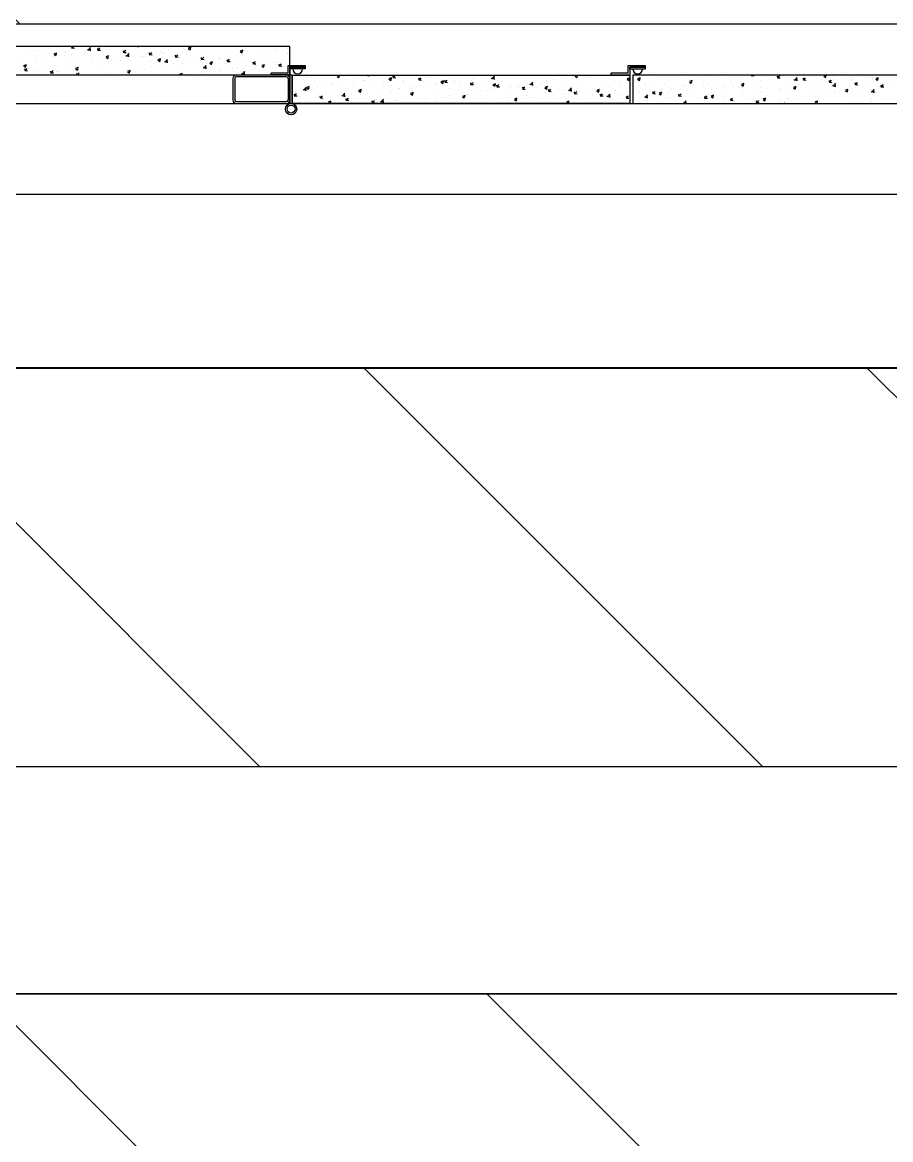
# Model space of a CAD drawing. Extents: x 758840 to 1108724, y -102573 to 143521.
# Drawn here: x 860808 to 862334, y 68672 to 70635 of the extents above; entities that cross this region are included whole.
import ezdxf
from ezdxf.xclip import XClip

# ---------------------------------------------------------------- set-up
doc = ezdxf.new("R2010")
doc.units = 0
doc.header["$LTSCALE"] = 1000
doc.header["$MEASUREMENT"] = 0
for name, color, linetype in [('02电气-设备', 255, 'Continuous'), ('02电气-设备基础', 252, 'Continuous'), ('电缆沟', 2, 'Continuous'), ('钢盖板', 6, 'Continuous')]:
    doc.layers.add(name, color=color, linetype=linetype)

# ---------------------------------------------------------------- blocks, each defined once
blk = doc.blocks.new('BD4-PAL0101-HVPM01')
at = {"layer": '02电气-设备'}
for p, q in [((8392569.9, -4143694.3), (8391767.9, -4143694.3)), ((8392107, -4143702.9), (8392107, -4143702.9)), ((8392119.1, -4143710.2), (8392119.1, -4143710.2)), ((8392122.3, -4143701.7), (8392122.3, -4143701.7)), ((8392123, -4143695.5), (8392123, -4143695.5)), ((8392140.9, -4143704.3), (8392140.9, -4143704.3)), ((8392155.4, -4143708.3), (8392158.6, -4143710.4)), ((8392156, -4143707), (8392160.4, -4143705.3)), ((8392158.6, -4143710.4), (8392159.9, -4143706.6)), ((8392159.2, -4143704.9), (8392159.2, -4143704.9)), ((8392159.3, -4143695.4), (8392159.3, -4143695.4)), ((8392174.5, -4143709.3), (8392174.5, -4143709.3)), ((8392174.8, -4143705.7), (8392174.8, -4143705.7)), ((8392175.1, -4143702.8), (8392175.1, -4143702.8)), ((8392187.4, -4143697.7), (8392186.7, -4143694.3)), ((8392186.9, -4143708.1), (8392186.9, -4143708.1)), ((8392187.6, -4143696.6), (8392189.4, -4143694.3)), ((8392187.6, -4143696.6), (8392191.4, -4143697)), ((8392199.2, -4143699.6), (8392199.2, -4143699.6)), ((8392208.7, -4143707.2), (8392208.7, -4143707.2)), ((8392211.6, -4143703), (8392211.6, -4143703)), ((8392214, -4143699.7), (8392219.6, -4143700.6)), ((8392214.6, -4143701.1), (8392219.5, -4143695.9)), ((8392219.4, -4143702.1), (8392218.7, -4143696)), ((8392219.8, -4143703.4), (8392219.8, -4143703.4)), ((8392232.9, -4143701.7), (8392232.2, -4143697.7)), ((8392233.1, -4143700.5), (8392236.2, -4143696.9)), ((8392233.1, -4143700.6), (8392236.9, -4143701)), ((8392239.3, -4143694.4), (8392239.3, -4143694.4)), ((8392242.6, -4143708.6), (8392242.6, -4143708.6)), ((8392248.6, -4143696.6), (8392248.6, -4143696.6)), ((8392252.4, -4143698.9), (8392252.4, -4143698.9)), ((8392276.5, -4143710), (8392276.5, -4143710)), ((8392278.4, -4143705.7), (8392277.7, -4143701.7)), ((8392278.7, -4143704.5), (8392281.7, -4143700.9)), ((8392278.7, -4143704.6), (8392282.5, -4143704.9)), ((8392281.7, -4143710.3), (8392287.4, -4143711.1)), ((8392282.4, -4143711.6), (8392287.3, -4143706.5)), ((8392284.5, -4143694.8), (8392284.5, -4143694.8)), ((8392287.1, -4143712.6), (8392286.4, -4143706.6)), ((8392302.2, -4143694.3), (8392303.2, -4143695)), ((8392302.6, -4143708.9), (8392302.6, -4143708.9)), ((8392303.2, -4143695), (8392303.4, -4143694.3)), ((8392318.5, -4143706.8), (8392318.5, -4143706.8)), ((8392324, -4143709.7), (8392323.3, -4143705.7)), ((8392324.2, -4143708.5), (8392327.3, -4143704.9)), ((8392324.2, -4143708.6), (8392328, -4143708.9)), ((8392342.6, -4143703.6), (8392342.6, -4143703.6)), ((8392346.9, -4143706.1), (8392346.9, -4143706.1)), ((8392349.3, -4143706.7), (8392349.3, -4143706.7)), ((8392369.5, -4143713.7), (8392368.8, -4143709.7)), ((8392369.8, -4143712.5), (8392372.8, -4143708.8)), ((8392381.4, -4143702.7), (8392381.4, -4143702.7)), ((8392382.7, -4143698.3), (8392382.7, -4143698.3)), ((8392383.9, -4143699.8), (8392383.9, -4143699.8)), ((8392391.3, -4143698), (8392394.5, -4143700.1)), ((8392391.9, -4143696.7), (8392396.3, -4143695)), ((8392394.5, -4143700.1), (8392395.7, -4143696.2)), ((8392398.6, -4143696.2), (8392398.6, -4143696.2)), ((8392414.4, -4143697.9), (8392414.4, -4143697.9)), ((8392482.6, -4143703), (8392485.7, -4143705.2)), ((8392483.1, -4143701.8), (8392487.6, -4143700.1)), ((8392485.7, -4143705.2), (8392487, -4143701.3)), ((8392486, -4143707.6), (8392486, -4143707.6)), ((8392511.3, -4143705.8), (8392511.3, -4143705.8)), ((8392526.1, -4143702.3), (8392526.1, -4143702.3)), ((8392542, -4143700.2), (8392542, -4143700.2)), ((8392543.9, -4143701.3), (8392543.9, -4143701.3)), ((8392566, -4143697), (8392566, -4143697)), ((8392566.5, -4143705.9), (8392566.5, -4143705.9)), ((8392569.9, -4143744.3), (8392569.9, -4143694.3)), ((8392100.5, -4143722), (8392100.5, -4143722)), ((8392102.1, -4143728.8), (8392105.2, -4143730.9)), ((8392102.6, -4143727.5), (8392107.1, -4143725.8)), ((8392105.2, -4143730.9), (8392106.5, -4143727)), ((8392120.4, -4143711.4), (8392120.4, -4143711.4)), ((8392122.2, -4143716.7), (8392122.2, -4143716.7)), ((8392137.5, -4143715.7), (8392137.5, -4143715.7)), ((8392154.3, -4143712.8), (8392154.3, -4143712.8)), ((8392154.8, -4143712.2), (8392154.8, -4143712.2)), ((8392158.4, -4143727.9), (8392158.4, -4143727.9)), ((8392182.5, -4143724.7), (8392182.5, -4143724.7)), ((8392186.1, -4143729.3), (8392186.1, -4143729.3)), ((8392188.2, -4143714.3), (8392188.2, -4143714.3)), ((8392219.1, -4143724.5), (8392219.1, -4143724.5)), ((8392222.1, -4143715.7), (8392222.1, -4143715.7)), ((8392222.6, -4143719.4), (8392222.6, -4143719.4)), ((8392235.8, -4143725.2), (8392235.8, -4143725.2)), ((8392238.5, -4143717.3), (8392238.5, -4143717.3)), ((8392246.7, -4143713.4), (8392249.9, -4143715.5)), ((8392247.3, -4143712.1), (8392251.7, -4143710.4)), ((8392249.8, -4143715.5), (8392251.1, -4143711.6)), ((8392251.7, -4143720), (8392251.7, -4143720)), ((8392256, -4143717.1), (8392256, -4143717.1)), ((8392262.5, -4143714.1), (8392262.5, -4143714.1)), ((8392272.8, -4143718.8), (8392272.8, -4143718.8)), ((8392283.7, -4143716), (8392283.7, -4143716)), ((8392289.9, -4143718.6), (8392289.9, -4143718.6)), ((8392309.9, -4143712.5), (8392309.9, -4143712.5)), ((8392310.4, -4143711.5), (8392310.4, -4143711.5)), ((8392316.7, -4143711.2), (8392316.7, -4143711.2)), ((8392323.8, -4143720), (8392323.8, -4143720)), ((8392325.9, -4143728.7), (8392325.9, -4143728.7)), ((8392338, -4143718.4), (8392341.1, -4143720.6)), ((8392338.5, -4143717.2), (8392343, -4143715.5)), ((8392341.1, -4143720.6), (8392342.4, -4143716.7)), ((8392344.3, -4143712.9), (8392344.3, -4143712.9)), ((8392348.6, -4143727.9), (8392348.6, -4143727.9)), ((8392349.5, -4143720.8), (8392355.1, -4143721.6)), ((8392350.1, -4143722.1), (8392355.1, -4143717)), ((8392354.9, -4143723.1), (8392354.2, -4143717.1)), ((8392357.7, -4143721.4), (8392357.7, -4143721.4)), ((8392366, -4143723.4), (8392366, -4143723.4)), ((8392369.8, -4143712.6), (8392373.6, -4143712.9)), ((8392378.2, -4143714.3), (8392378.2, -4143714.3)), ((8392380.6, -4143723.8), (8392380.6, -4143723.8)), ((8392381.9, -4143721.3), (8392381.9, -4143721.3)), ((8392391.6, -4143722.9), (8392391.6, -4143722.9)), ((8392405.9, -4143718.1), (8392405.9, -4143718.1)), ((8392412.1, -4143715.8), (8392412.1, -4143715.8)), ((8392413.6, -4143719.1), (8392413.6, -4143719.1)), ((8392415.1, -4143717.6), (8392414.3, -4143713.7)), ((8392415.3, -4143716.5), (8392418.4, -4143712.8)), ((8392415.3, -4143716.6), (8392419.1, -4143716.9)), ((8392417.9, -4143732.6), (8392422.8, -4143727.5)), ((8392422.7, -4143733.6), (8392422, -4143727.6)), ((8392425.5, -4143724.3), (8392425.5, -4143724.3)), ((8392429.2, -4143723.5), (8392432.4, -4143725.7)), ((8392429.8, -4143722.3), (8392434.2, -4143720.6)), ((8392432.4, -4143725.6), (8392433.6, -4143721.8)), ((8392446, -4143712.8), (8392446, -4143712.8)), ((8392446, -4143717.2), (8392446, -4143717.2)), ((8392446.2, -4143714.6), (8392446.2, -4143714.6)), ((8392455.4, -4143724.9), (8392455.4, -4143724.9)), ((8392459.4, -4143725.7), (8392459.4, -4143725.7)), ((8392460.6, -4143721.6), (8392459.9, -4143717.6)), ((8392460.9, -4143720.5), (8392463.9, -4143716.8)), ((8392460.9, -4143720.5), (8392464.7, -4143720.9)), ((8392461.9, -4143710.7), (8392461.9, -4143710.7)), ((8392478.3, -4143710.5), (8392478.3, -4143710.5)), ((8392479.9, -4143718.6), (8392479.9, -4143718.6)), ((8392492.4, -4143718.6), (8392492.4, -4143718.6)), ((8392493.3, -4143727.2), (8392493.3, -4143727.2)), ((8392506.2, -4143725.6), (8392505.4, -4143721.6)), ((8392506.4, -4143724.4), (8392509.5, -4143720.8)), ((8392506.4, -4143724.5), (8392510.2, -4143724.9)), ((8392509.4, -4143727.3), (8392509.4, -4143727.3)), ((8392510.5, -4143726.9), (8392510.5, -4143726.9)), ((8392513.8, -4143720.1), (8392513.8, -4143720.1)), ((8392520.5, -4143728.6), (8392523.6, -4143730.7)), ((8392521, -4143727.4), (8392525.5, -4143725.7)), ((8392523.6, -4143730.7), (8392524.9, -4143726.9)), ((8392525.3, -4143725.2), (8392525.3, -4143725.2)), ((8392527.2, -4143728.6), (8392527.2, -4143728.6)), ((8392529.4, -4143712.2), (8392529.4, -4143712.2)), ((8392543.1, -4143722.4), (8392543.1, -4143722.4)), ((8392544.7, -4143726.2), (8392544.7, -4143726.2)), ((8392547.7, -4143721.5), (8392547.7, -4143721.5)), ((8392549.3, -4143722.1), (8392549.3, -4143722.1)), ((8392551.7, -4143729.6), (8392551, -4143725.6)), ((8392552, -4143728.4), (8392555, -4143724.8)), ((8392552, -4143728.5), (8392555.7, -4143728.8)), ((8392566.9, -4143730.8), (8392566.9, -4143727.8)), ((8392566.9, -4143727.8), (8392596.9, -4143727.8)), ((8392566.9, -4143741.2), (8392566.9, -4143727.8)), ((8392566.9, -4143727.8), (8392569.9, -4143727.8)), ((8392596.9, -4143727.8), (8392596.9, -4143730.8)), ((8393164.4, -4143730.9), (8393164.4, -4143727.9)), ((8393164.4, -4143727.9), (8393194.4, -4143727.9)), ((8393164.4, -4143741.4), (8393164.4, -4143727.9)), ((8393164.4, -4143727.9), (8393167.4, -4143727.9)), ((8393194.4, -4143727.9), (8393194.4, -4143730.9)), ((8391767.9, -4143744.3), (8392569.9, -4143744.3)), ((8392026.4, -4143744.3), (8392475.9, -4143744.4)), ((8392102.4, -4143735.2), (8392102.4, -4143735.2)), ((8392105.1, -4143737.5), (8392104.3, -4143733.5)), ((8392105.3, -4143736.3), (8392108.4, -4143732.7)), ((8392105.3, -4143736.4), (8392109.1, -4143736.8)), ((8392121.4, -4143737.8), (8392121.4, -4143737.8)), ((8392124.7, -4143744.3), (8392124.7, -4143744.3)), ((8392128.3, -4143736.6), (8392128.3, -4143736.6)), ((8392142.5, -4143729.9), (8392142.5, -4143729.9)), ((8392150.6, -4143741.5), (8392149.9, -4143737.5)), ((8392150.8, -4143740.4), (8392154.6, -4143740.7)), ((8392150.9, -4143740.3), (8392153.9, -4143736.7)), ((8392154, -4143733.3), (8392154, -4143733.3)), ((8392161.7, -4143737.9), (8392161.7, -4143737.9)), ((8392162.2, -4143738), (8392162.2, -4143738)), ((8392193.3, -4143733.8), (8392196.5, -4143736)), ((8392193.9, -4143732.6), (8392198.4, -4143730.9)), ((8392196, -4143744.3), (8392195.4, -4143741.5)), ((8392196.1, -4143739.4), (8392196.1, -4143739.4)), ((8392196.4, -4143744.3), (8392199.5, -4143740.7)), ((8392196.5, -4143736), (8392197.8, -4143732.1)), ((8392198.8, -4143731.6), (8392198.8, -4143731.6)), ((8392221.8, -4143742.4), (8392221.8, -4143742.4)), ((8392230, -4143740.9), (8392230, -4143740.9)), ((8392245.8, -4143739.2), (8392245.8, -4143739.2)), ((8392250.9, -4143741.2), (8392250.9, -4143741.2)), ((8392263.9, -4143742.3), (8392263.9, -4143742.3)), ((8392283, -4143737.1), (8392283, -4143737.1)), ((8392284.6, -4143738.9), (8392287.8, -4143741.1)), ((8392285.2, -4143737.7), (8392289.6, -4143736)), ((8392285.9, -4143733.9), (8392285.9, -4143733.9)), ((8392287.7, -4143741), (8392289, -4143737.2)), ((8392297.8, -4143743.7), (8392297.8, -4143743.7)), ((8392301.8, -4143731.8), (8392301.8, -4143731.8)), ((8392316, -4143732.3), (8392316, -4143732.3)), ((8392344.3, -4143744), (8392344.3, -4143744)), ((8392375.9, -4143744), (8392376.4, -4143744.3)), ((8392376.4, -4143742.8), (8392380.9, -4143741.1)), ((8392379.6, -4143744.3), (8392380.3, -4143742.3)), ((8392381.3, -4143737.7), (8392381.3, -4143737.7)), ((8392389.2, -4143743.2), (8392389.2, -4143743.2)), ((8392412.8, -4143740.2), (8392412.8, -4143740.2)), ((8392417.3, -4143731.3), (8392422.9, -4143732.2)), ((8392418.3, -4143731.3), (8392418.3, -4143731.3)), ((8392429.3, -4143737.9), (8392429.3, -4143737.9)), ((8392445.2, -4143735.8), (8392445.2, -4143735.8)), ((8392445.4, -4143735.7), (8392445.4, -4143735.7)), ((8392469.3, -4143732.6), (8392469.3, -4143732.6)), ((8392470.6, -4143738.9), (8392470.6, -4143738.9)), ((8392563.9, -4143744.4), (8392475.9, -4143744.4)), ((8392563.9, -4143747.6), (8392475.9, -4143747.6)), ((8392477.5, -4143731.7), (8392477.5, -4143731.7)), ((8392485, -4143741.8), (8392490.7, -4143742.7)), ((8392485.7, -4143743.1), (8392490.6, -4143738)), ((8392490.5, -4143744.1), (8392489.8, -4143738.1)), ((8392507.6, -4143732.5), (8392507.6, -4143732.5)), ((8392566.9, -4143741.2), (8392536.9, -4143741.2)), ((8392536.9, -4143744.2), (8392536.9, -4143741.2)), ((8392569.9, -4143744.2), (8392536.9, -4143744.2)), ((8392542.3, -4143743.6), (8392542.3, -4143743.6)), ((8392561.1, -4143730), (8392561.1, -4143730)), ((8392596.9, -4143730.8), (8392569.9, -4143730.8)), ((8392569.9, -4143730.8), (8392569.9, -4143744.2)), ((8392569.9, -4143734.6), (8392569.9, -4143730.8)), ((8392569.9, -4143730.8), (8392596.9, -4143730.8)), ((8392596.9, -4143733.8), (8392569.9, -4143733.8)), ((8392569.9, -4143744.3), (8392569.9, -4143794.5)), ((8392569.9, -4143744.3), (8392573.9, -4143744.3)), ((8392573.9, -4143744.3), (8392573.9, -4143794.5)), ((8392573.9, -4143744.4), (8393167.4, -4143744.4)), ((8392573.9, -4143794.4), (8392573.9, -4143744.4)), ((8392579.8, -4143747.3), (8392579.8, -4143747.3)), ((8392586.7, -4143748.7), (8392586.7, -4143748.7)), ((8392596.9, -4143730.8), (8392596.9, -4143733.8)), ((8392598.7, -4143748.8), (8392598.7, -4143748.8)), ((8392598.9, -4143749.5), (8392598.9, -4143749.5)), ((8392652.8, -4143746.8), (8392655.9, -4143749)), ((8392653.3, -4143745.5), (8392656.4, -4143744.4)), ((8392655.9, -4143748.9), (8392657.2, -4143745.1)), ((8392706.3, -4143746.1), (8392706, -4143744.4)), ((8392706.4, -4143745), (8392706.9, -4143744.4)), ((8392706.4, -4143745), (8392710.2, -4143745.4)), ((8392744.6, -4143750.6), (8392749, -4143748.9)), ((8392751.9, -4143750.1), (8392751.2, -4143746.1)), ((8392752, -4143748.9), (8392755, -4143745.3)), ((8392752, -4143749), (8392755.8, -4143749.4)), ((8392761.2, -4143747.4), (8392761.2, -4143747.4)), ((8392763.3, -4143746), (8392763.3, -4143746)), ((8392797.5, -4143752.9), (8392800.6, -4143749.3)), ((8392806.3, -4143748.4), (8392806.3, -4143748.4)), ((8392922.6, -4143747.8), (8392922.6, -4143747.8)), ((8392923.1, -4143746.4), (8392923.1, -4143746.4)), ((8392924.3, -4143751.4), (8392929.2, -4143746.2)), ((8392929.1, -4143752.3), (8392928.4, -4143746.3)), ((8392946.6, -4143744.7), (8392946.6, -4143744.7)), ((8393068, -4143746.5), (8393068, -4143746.5)), ((8393071.1, -4143746.7), (8393074.3, -4143748.8)), ((8393071.7, -4143745.4), (8393074.4, -4143744.4)), ((8393074.3, -4143748.8), (8393075.6, -4143745)), ((8393084.7, -4143745.7), (8393084.7, -4143745.7)), ((8393090, -4143748.7), (8393090, -4143748.7)), ((8393164.4, -4143741.4), (8393134.4, -4143741.4)), ((8393134.4, -4143744.4), (8393134.4, -4143741.4)), ((8393167.4, -4143744.4), (8393134.4, -4143744.4)), ((8393163, -4143750.5), (8393167.4, -4143748.8)), ((8393194.4, -4143730.9), (8393167.4, -4143730.9)), ((8393167.4, -4143730.9), (8393167.4, -4143744.4)), ((8393167.4, -4143734.7), (8393167.4, -4143730.9)), ((8393167.4, -4143730.9), (8393194.4, -4143730.9)), ((8393194.4, -4143733.9), (8393167.4, -4143733.9)), ((8393167.4, -4143744.4), (8393167.4, -4143794.4)), ((8393765.4, -4143744.4), (8393172.4, -4143744.4)), ((8393172.4, -4143744.4), (8393172.4, -4143794.4)), ((8393181.4, -4143750.4), (8393185.8, -4143748.7)), ((8393194.4, -4143730.9), (8393194.4, -4143733.9)), ((8393240.4, -4143744.7), (8393240.4, -4143744.7)), ((8393300.5, -4143745.7), (8393300.5, -4143745.7)), ((8393381.8, -4143746.2), (8393381.5, -4143744.4)), ((8393381.9, -4143745.1), (8393382.5, -4143744.4)), ((8393381.9, -4143745.2), (8393385.7, -4143745.5)), ((8393383.8, -4143748.7), (8393383.8, -4143748.7)), ((8393399.7, -4143746.6), (8393399.7, -4143746.6)), ((8393427.4, -4143750.2), (8393426.6, -4143746.2)), ((8393427.5, -4143749.1), (8393430.5, -4143745.4)), ((8393427.5, -4143749.1), (8393431.3, -4143749.5)), ((8393430, -4143749.1), (8393430, -4143749.1)), ((8393456.2, -4143753.8), (8393461.2, -4143748.6)), ((8393457.6, -4143744.8), (8393457.6, -4143744.8)), ((8393458.1, -4143745.2), (8393458.1, -4143745.2)), ((8393461, -4143754.8), (8393460.3, -4143748.7)), ((8393462.1, -4143745), (8393462.1, -4143745)), ((8393473, -4143753), (8393476.1, -4143749.4)), ((8393491.5, -4143746.3), (8393491.5, -4143746.3)), ((8393507.9, -4143746.4), (8393511.1, -4143748.5)), ((8393508.5, -4143745.1), (8393510.4, -4143744.4)), ((8393511.1, -4143748.5), (8393512.4, -4143744.7)), ((8393525.4, -4143747.7), (8393525.4, -4143747.7)), ((8393559.3, -4143749.1), (8393559.3, -4143749.1)), ((8393567.1, -4143747.4), (8393567.1, -4143747.4)), ((8393592, -4143748.1), (8393592, -4143748.1)), ((8393593.4, -4143748.4), (8393593.4, -4143748.4)), ((8393599.7, -4143750.2), (8393604.2, -4143748.5)), ((8392469.9, -4143750.4), (8392469.9, -4143788.4)), ((8392473.1, -4143750.4), (8392473.1, -4143788.4)), ((8392566.7, -4143750.4), (8392566.7, -4143788.4)), ((8392569.9, -4143788.4), (8392569.9, -4143750.4)), ((8392578.4, -4143756.6), (8392578.4, -4143756.6)), ((8392593.9, -4143771.2), (8392598.8, -4143766)), ((8392598.7, -4143772.2), (8392598, -4143766.1)), ((8392599.4, -4143767.3), (8392602.6, -4143769.4)), ((8392600, -4143766), (8392604.4, -4143764.3)), ((8392602.6, -4143769.4), (8392603.8, -4143765.6)), ((8392603.2, -4143767.1), (8392603.2, -4143767.1)), ((8392612.3, -4143758), (8392612.3, -4143758)), ((8392619.1, -4143765), (8392619.1, -4143765)), ((8392630.9, -4143765.2), (8392630.9, -4143765.2)), ((8392632.8, -4143750.9), (8392632.8, -4143750.9)), ((8392643.1, -4143761.8), (8392643.1, -4143761.8)), ((8392646.2, -4143759.4), (8392646.2, -4143759.4)), ((8392663.5, -4143760.7), (8392663.5, -4143760.7)), ((8392666.7, -4143752.3), (8392666.7, -4143752.3)), ((8392680.1, -4143760.9), (8392680.1, -4143760.9)), ((8392683.2, -4143756.5), (8392683.2, -4143756.5)), ((8392695.2, -4143767.5), (8392695.2, -4143767.5)), ((8392695.6, -4143756.6), (8392695.6, -4143756.6)), ((8392699.1, -4143754.4), (8392699.1, -4143754.4)), ((8392700.6, -4143753.8), (8392700.6, -4143753.8)), ((8392714, -4143762.3), (8392714, -4143762.3)), ((8392723.2, -4143751.3), (8392723.2, -4143751.3)), ((8392728.6, -4143751.9), (8392728.6, -4143751.9)), ((8392732.2, -4143761.1), (8392732.2, -4143761.1)), ((8392734.5, -4143755.2), (8392734.5, -4143755.2)), ((8392744, -4143751.9), (8392747.2, -4143754)), ((8392747.2, -4143754), (8392748.5, -4143750.2)), ((8392747.9, -4143763.7), (8392747.9, -4143763.7)), ((8392760.4, -4143768.5), (8392760.4, -4143768.5)), ((8392762.5, -4143768.9), (8392762.5, -4143768.9)), ((8392768.4, -4143756.6), (8392768.4, -4143756.6)), ((8392769.3, -4143754.8), (8392769.3, -4143754.8)), ((8392781.8, -4143765.2), (8392781.8, -4143765.2)), ((8392784.5, -4143768.7), (8392784.5, -4143768.7)), ((8392786.5, -4143765.8), (8392786.5, -4143765.8)), ((8392792.5, -4143764.5), (8392792.5, -4143764.5)), ((8392797.4, -4143754.1), (8392796.7, -4143750.1)), ((8392797.5, -4143753), (8392801.3, -4143753.4)), ((8392802.3, -4143758.1), (8392802.3, -4143758.1)), ((8392815.7, -4143766.6), (8392815.7, -4143766.6)), ((8392821.5, -4143762.4), (8392821.5, -4143762.4)), ((8392825.5, -4143759.7), (8392825.5, -4143759.7)), ((8392826.6, -4143760.5), (8392826.6, -4143760.5)), ((8392835.3, -4143757), (8392838.4, -4143759.1)), ((8392835.9, -4143755.7), (8392840.3, -4143754)), ((8392836.2, -4143759.5), (8392836.2, -4143759.5)), ((8392838.4, -4143759.1), (8392839.7, -4143755.3)), ((8392843, -4143758.1), (8392842.3, -4143754.1)), ((8392842.5, -4143758.4), (8392842.5, -4143758.4)), ((8392843.1, -4143756.9), (8392846.1, -4143753.3)), ((8392843.1, -4143757), (8392846.9, -4143757.3)), ((8392849.6, -4143768), (8392849.6, -4143768)), ((8392858.1, -4143755.2), (8392858.1, -4143755.2)), ((8392858.6, -4143756), (8392858.6, -4143756)), ((8392866.6, -4143755.2), (8392866.6, -4143755.2)), ((8392870.1, -4143760.9), (8392870.1, -4143760.9)), ((8392888.5, -4143762), (8392887.8, -4143758.1)), ((8392888.6, -4143760.9), (8392891.7, -4143757.3)), ((8392888.6, -4143761), (8392892.4, -4143761.3)), ((8392890.1, -4143751.2), (8392890.1, -4143751.2)), ((8392895.6, -4143749.7), (8392895.6, -4143749.7)), ((8392904, -4143762.4), (8392904, -4143762.4)), ((8392906.7, -4143749.9), (8392906.7, -4143749.9)), ((8392922.4, -4143767.6), (8392922.4, -4143767.6)), ((8392923.7, -4143750.1), (8392929.3, -4143751)), ((8392926.5, -4143762.1), (8392929.7, -4143764.2)), ((8392927.1, -4143760.8), (8392931.6, -4143759.1)), ((8392929.7, -4143764.2), (8392931, -4143760.4)), ((8392934.1, -4143766), (8392933.3, -4143762)), ((8392934.2, -4143764.9), (8392937.2, -4143761.2)), ((8392934.2, -4143765), (8392938, -4143765.3)), ((8392937.9, -4143763.8), (8392937.9, -4143763.8)), ((8392955, -4143763.1), (8392955, -4143763.1)), ((8392956.9, -4143765.5), (8392956.9, -4143765.5)), ((8392970, -4143764.4), (8392970, -4143764.4)), ((8392971.8, -4143765.2), (8392971.8, -4143765.2)), ((8392979.6, -4143770), (8392978.9, -4143766)), ((8392979.7, -4143768.9), (8392982.8, -4143765.2)), ((8392979.7, -4143769), (8392983.5, -4143769.3)), ((8392985.9, -4143762.4), (8392985.9, -4143762.4)), ((8392987, -4143759), (8392987, -4143759)), ((8392991.4, -4143760.6), (8392997.1, -4143761.5)), ((8392992.1, -4143761.9), (8392997, -4143756.7)), ((8392993.9, -4143759.2), (8392993.9, -4143759.2)), ((8392996.9, -4143762.9), (8392996.2, -4143756.8)), ((8393005.7, -4143766.7), (8393005.7, -4143766.7)), ((8393010, -4143759.2), (8393010, -4143759.2)), ((8393017.8, -4143767.2), (8393020.9, -4143769.3)), ((8393018.4, -4143765.9), (8393022.8, -4143764.2)), ((8393020, -4143754.3), (8393020, -4143754.3)), ((8393020.9, -4143769.3), (8393022.2, -4143765.5)), ((8393030.9, -4143752.8), (8393030.9, -4143752.8)), ((8393039.6, -4143768.1), (8393039.6, -4143768.1)), ((8393050.1, -4143753.9), (8393050.1, -4143753.9)), ((8393052.6, -4143749.8), (8393052.6, -4143749.8)), ((8393059.8, -4143772.4), (8393064.8, -4143767.2)), ((8393064.6, -4143773.4), (8393063.9, -4143767.3)), ((8393066, -4143751.8), (8393066, -4143751.8)), ((8393083.9, -4143766.9), (8393083.9, -4143766.9)), ((8393113.4, -4143768.4), (8393113.4, -4143768.4)), ((8393116.9, -4143762.1), (8393116.9, -4143762.1)), ((8393129.3, -4143766.3), (8393129.3, -4143766.3)), ((8393149.5, -4143757.6), (8393149.5, -4143757.6)), ((8393153.4, -4143763.2), (8393153.4, -4143763.2)), ((8393162.4, -4143751.8), (8393165.6, -4143753.9)), ((8393165.6, -4143753.9), (8393166.8, -4143750.1)), ((8393176.2, -4143753.2), (8393176.2, -4143753.2)), ((8393180.8, -4143751.6), (8393183.9, -4143753.8)), ((8393183.9, -4143753.8), (8393185.2, -4143749.9)), ((8393194.3, -4143758.6), (8393194.3, -4143758.6)), ((8393200.3, -4143750), (8393200.3, -4143750)), ((8393202.9, -4143759), (8393202.9, -4143759)), ((8393228.2, -4143760), (8393228.2, -4143760)), ((8393235.5, -4143754.6), (8393235.5, -4143754.6)), ((8393239.6, -4143767.7), (8393239.6, -4143767.7)), ((8393257.7, -4143763), (8393257.7, -4143763)), ((8393262.1, -4143761.4), (8393262.1, -4143761.4)), ((8393263.6, -4143764.5), (8393263.6, -4143764.5)), ((8393267.6, -4143750.5), (8393267.6, -4143750.5)), ((8393272, -4143756.7), (8393275.2, -4143758.9)), ((8393272.6, -4143755.4), (8393277.1, -4143753.7)), ((8393275.2, -4143758.8), (8393276.5, -4143755)), ((8393294.7, -4143756.7), (8393294.7, -4143756.7)), ((8393296, -4143762.8), (8393296, -4143762.8)), ((8393299.8, -4143766.9), (8393299.8, -4143766.9)), ((8393303.7, -4143759.2), (8393303.7, -4143759.2)), ((8393319.6, -4143757.1), (8393319.6, -4143757.1)), ((8393329.9, -4143764.3), (8393329.9, -4143764.3)), ((8393331.7, -4143750.3), (8393331.7, -4143750.3)), ((8393332.4, -4143762.4), (8393332.4, -4143762.4)), ((8393343.7, -4143754), (8393343.7, -4143754)), ((8393347, -4143764.3), (8393347, -4143764.3)), ((8393363.3, -4143761.8), (8393366.5, -4143763.9)), ((8393363.8, -4143765.7), (8393363.8, -4143765.7)), ((8393363.9, -4143760.5), (8393368.3, -4143758.8)), ((8393364.4, -4143758.3), (8393364.4, -4143758.3)), ((8393366.5, -4143763.9), (8393367.7, -4143760.1)), ((8393384, -4143757.9), (8393384, -4143757.9)), ((8393397.4, -4143753.6), (8393397.4, -4143753.6)), ((8393397.7, -4143767.1), (8393397.7, -4143767.1)), ((8393407, -4143768.5), (8393407, -4143768.5)), ((8393421, -4143751.6), (8393421, -4143751.6)), ((8393431.6, -4143768.6), (8393431.6, -4143768.6)), ((8393447.1, -4143763.2), (8393447.1, -4143763.2)), ((8393454.6, -4143766.9), (8393457.7, -4143769)), ((8393455.1, -4143765.6), (8393459.6, -4143763.9)), ((8393455.6, -4143752.5), (8393461.3, -4143753.4)), ((8393457.7, -4143769), (8393459, -4143765.2)), ((8393461.3, -4143766.2), (8393461.3, -4143766.2)), ((8393463, -4143761.1), (8393463, -4143761.1)), ((8393472.9, -4143754.2), (8393472.2, -4143750.2)), ((8393473, -4143753.1), (8393476.8, -4143753.5)), ((8393482.3, -4143767.4), (8393482.3, -4143767.4)), ((8393487, -4143758), (8393487, -4143758)), ((8393494.3, -4143761.4), (8393494.3, -4143761.4)), ((8393518.5, -4143758.2), (8393517.7, -4143754.2)), ((8393518.5, -4143757.1), (8393522.3, -4143757.4)), ((8393518.6, -4143757), (8393521.6, -4143753.4)), ((8393519.3, -4143761.1), (8393519.3, -4143761.1)), ((8393523.4, -4143763), (8393529, -4143763.9)), ((8393524, -4143764.3), (8393528.9, -4143759.1)), ((8393526.9, -4143756.9), (8393526.9, -4143756.9)), ((8393527.1, -4143752.7), (8393527.1, -4143752.7)), ((8393528.8, -4143765.3), (8393528.1, -4143759.2)), ((8393543, -4143750.6), (8393543, -4143750.6)), ((8393546.4, -4143770.7), (8393550.8, -4143769)), ((8393556.4, -4143754.7), (8393556.4, -4143754.7)), ((8393559, -4143752.9), (8393559, -4143752.9)), ((8393564, -4143762.1), (8393563.3, -4143758.2)), ((8393564.1, -4143761), (8393567.2, -4143757.4)), ((8393564.1, -4143761.1), (8393567.9, -4143761.4)), ((8393590.5, -4143767.2), (8393590.5, -4143767.2)), ((8393593.2, -4143750.6), (8393593.2, -4143750.6)), ((8393599.2, -4143751.5), (8393602.3, -4143753.6)), ((8393602.3, -4143753.6), (8393603.6, -4143749.8)), ((8393606.4, -4143765.1), (8393606.4, -4143765.1)), ((8393609.6, -4143766.1), (8393608.8, -4143762.1)), ((8393609.6, -4143765), (8393612.7, -4143761.3)), ((8393609.6, -4143765.1), (8393613.4, -4143765.4)), ((8393623.8, -4143764.8), (8393623.8, -4143764.8)), ((8392578.5, -4143781.9), (8392577.8, -4143777.9)), ((8392578.6, -4143780.8), (8392581.7, -4143777.1)), ((8392578.6, -4143780.9), (8392582.4, -4143781.2)), ((8392584.1, -4143786.6), (8392584.1, -4143786.6)), ((8392586.3, -4143781.7), (8392586.3, -4143781.7)), ((8392593.2, -4143769.9), (8392598.9, -4143770.8)), ((8392597.9, -4143769.9), (8392597.9, -4143769.9)), ((8392620.1, -4143783.2), (8392620.1, -4143783.2)), ((8392621.1, -4143780.2), (8392621.1, -4143780.2)), ((8392624.1, -4143785.9), (8392623.3, -4143781.9)), ((8392624.1, -4143784.8), (8392627.9, -4143785.2)), ((8392624.2, -4143784.8), (8392627.2, -4143781.1)), ((8392626.4, -4143786.8), (8392626.4, -4143786.8)), ((8392630.1, -4143786.3), (8392630.1, -4143786.3)), ((8392654, -4143784.6), (8392654, -4143784.6)), ((8392658.2, -4143773.9), (8392658.2, -4143773.9)), ((8392661, -4143780.4), (8392666.7, -4143781.3)), ((8392661.6, -4143781.7), (8392666.6, -4143776.5)), ((8392662.8, -4143781.8), (8392662.8, -4143781.8)), ((8392666.4, -4143782.7), (8392665.7, -4143776.6)), ((8392666.5, -4143781.6), (8392666.5, -4143781.6)), ((8392669.6, -4143789.9), (8392668.9, -4143785.9)), ((8392669.7, -4143788.7), (8392672.8, -4143785.1)), ((8392673.4, -4143787.8), (8392673.4, -4143787.8)), ((8392682.4, -4143779.5), (8392682.4, -4143779.5)), ((8392687.9, -4143786), (8392687.9, -4143786)), ((8392690.7, -4143772.4), (8392693.8, -4143774.5)), ((8392691.2, -4143771.1), (8392695.7, -4143769.4)), ((8392693.8, -4143774.5), (8392695.1, -4143770.7)), ((8392694.8, -4143777.8), (8392694.8, -4143777.8)), ((8392706.5, -4143776.3), (8392706.5, -4143776.3)), ((8392710.4, -4143781.4), (8392710.4, -4143781.4)), ((8392721.8, -4143787.5), (8392721.8, -4143787.5)), ((8392727.8, -4143773), (8392727.8, -4143773)), ((8392729.4, -4143792.2), (8392734.3, -4143787.1)), ((8392734.2, -4143793.2), (8392733.5, -4143787.2)), ((8392746.6, -4143771), (8392746.6, -4143771)), ((8392747.5, -4143775.1), (8392747.5, -4143775.1)), ((8392781.9, -4143777.5), (8392785.1, -4143779.6)), ((8392782.5, -4143776.2), (8392786.9, -4143774.5)), ((8392785.1, -4143779.6), (8392786.4, -4143775.8)), ((8392791.7, -4143785.6), (8392791.7, -4143785.6)), ((8392809.9, -4143785.5), (8392809.9, -4143785.5)), ((8392824.7, -4143780.8), (8392824.7, -4143780.8)), ((8392825.8, -4143783.4), (8392825.8, -4143783.4)), ((8392845.8, -4143784.6), (8392845.8, -4143784.6)), ((8392849.9, -4143780.3), (8392849.9, -4143780.3)), ((8392857.3, -4143776.4), (8392857.3, -4143776.4)), ((8392873.2, -4143782.6), (8392876.3, -4143784.7)), ((8392873.8, -4143781.3), (8392878.2, -4143779.6)), ((8392876.3, -4143784.7), (8392877.6, -4143780.8)), ((8392882.8, -4143778.2), (8392882.8, -4143778.2)), ((8392883.5, -4143769.5), (8392883.5, -4143769.5)), ((8392889.4, -4143772.3), (8392889.4, -4143772.3)), ((8392890, -4143775), (8392890, -4143775)), ((8392905.9, -4143772.9), (8392905.9, -4143772.9)), ((8392917.4, -4143770.9), (8392917.4, -4143770.9)), ((8392919.8, -4143771.9), (8392919.8, -4143771.9)), ((8392921.6, -4143788.7), (8392921.6, -4143788.7)), ((8392929.9, -4143769.7), (8392929.9, -4143769.7)), ((8392951.2, -4143772.3), (8392951.2, -4143772.3)), ((8392954.2, -4143784.2), (8392954.2, -4143784.2)), ((8392964.4, -4143787.7), (8392967.6, -4143789.8)), ((8392965, -4143786.4), (8392969.5, -4143784.7)), ((8392967.6, -4143789.8), (8392968.9, -4143785.9)), ((8392969.2, -4143787.4), (8392969.2, -4143787.4)), ((8392985.1, -4143773.8), (8392985.1, -4143773.8)), ((8392986.3, -4143780.2), (8392986.3, -4143780.2)), ((8392993.3, -4143784.2), (8392993.3, -4143784.2)), ((8393019, -4143775.2), (8393019, -4143775.2)), ((8393019.2, -4143775.4), (8393019.2, -4143775.4)), ((8393025.2, -4143774), (8393024.4, -4143770)), ((8393025.2, -4143772.9), (8393029, -4143773.3)), ((8393025.3, -4143772.9), (8393028.3, -4143769.2)), ((8393033.4, -4143779), (8393033.4, -4143779)), ((8393049.3, -4143776.9), (8393049.3, -4143776.9)), ((8393051.8, -4143770.9), (8393051.8, -4143770.9)), ((8393052.9, -4143776.6), (8393052.9, -4143776.6)), ((8393059.2, -4143771.1), (8393064.9, -4143772)), ((8393065.3, -4143784.3), (8393065.3, -4143784.3)), ((8393070.7, -4143778), (8393070, -4143774)), ((8393070.8, -4143776.8), (8393073.9, -4143773.2)), ((8393070.8, -4143776.9), (8393074.6, -4143777.3)), ((8393073.3, -4143773.7), (8393073.3, -4143773.7)), ((8393073.5, -4143769.5), (8393073.5, -4143769.5)), ((8393083.1, -4143788), (8393083.1, -4143788)), ((8393086.8, -4143778), (8393086.8, -4143778)), ((8393102.4, -4143778), (8393102.4, -4143778)), ((8393107.3, -4143771), (8393107.3, -4143771)), ((8393109, -4143772.3), (8393112.2, -4143774.4)), ((8393109.6, -4143771), (8393114.1, -4143769.3)), ((8393112.2, -4143774.4), (8393113.5, -4143770.5)), ((8393116.3, -4143782), (8393115.5, -4143778)), ((8393116.1, -4143783.2), (8393116.1, -4143783.2)), ((8393116.3, -4143780.8), (8393119.4, -4143777.2)), ((8393116.3, -4143780.9), (8393120.1, -4143781.2)), ((8393120.7, -4143779.5), (8393120.7, -4143779.5)), ((8393127, -4143781.6), (8393132.6, -4143782.5)), ((8393127.6, -4143782.9), (8393132.5, -4143777.8)), ((8393132.4, -4143783.9), (8393131.7, -4143777.8)), ((8393136.7, -4143788.2), (8393136.7, -4143788.2)), ((8393139.4, -4143771.6), (8393139.4, -4143771.6)), ((8393141.2, -4143772.4), (8393141.2, -4143772.4)), ((8393148.7, -4143778.8), (8393148.7, -4143778.8)), ((8393154.6, -4143780.9), (8393154.6, -4143780.9)), ((8393154.6, -4143785.6), (8393154.6, -4143785.6)), ((8393161.8, -4143785.9), (8393161.1, -4143782)), ((8393161.9, -4143784.8), (8393165, -4143781.2)), ((8393161.9, -4143784.9), (8393165.7, -4143785.2)), ((8393183.6, -4143775.1), (8393183.6, -4143775.1)), ((8393183.6, -4143775.8), (8393183.6, -4143775.8)), ((8393193, -4143782.8), (8393198.6, -4143783.7)), ((8393193.6, -4143784.1), (8393198.5, -4143779)), ((8393198.4, -4143785.1), (8393197.7, -4143779.1)), ((8393202.1, -4143780.2), (8393202.1, -4143780.2)), ((8393208.5, -4143778), (8393207.7, -4143774)), ((8393208.5, -4143776.9), (8393211.6, -4143773.2)), ((8393208.5, -4143777), (8393212.3, -4143777.3)), ((8393218.7, -4143777.2), (8393221.8, -4143779.3)), ((8393219.3, -4143775.9), (8393223.7, -4143774.2)), ((8393220.6, -4143769.4), (8393220.6, -4143769.4)), ((8393221.8, -4143779.3), (8393223.1, -4143775.5)), ((8393223.7, -4143769.8), (8393223.7, -4143769.8)), ((8393234.7, -4143775.7), (8393234.7, -4143775.7)), ((8393235.9, -4143783.3), (8393235.9, -4143783.3)), ((8393254, -4143782), (8393253.3, -4143778)), ((8393254.1, -4143780.9), (8393257.2, -4143777.2)), ((8393254.1, -4143781), (8393257.9, -4143781.3)), ((8393266.8, -4143771.6), (8393266.8, -4143771.6)), ((8393272.9, -4143777), (8393272.9, -4143777)), ((8393287, -4143784.3), (8393287, -4143784.3)), ((8393299.5, -4143786), (8393298.8, -4143782)), ((8393299, -4143788), (8393299, -4143788)), ((8393299.6, -4143784.9), (8393302.7, -4143781.2)), ((8393299.6, -4143784.9), (8393303.4, -4143785.3)), ((8393302.9, -4143782.2), (8393302.9, -4143782.2)), ((8393309.9, -4143770.6), (8393309.9, -4143770.6)), ((8393309.9, -4143782.3), (8393313.1, -4143784.4)), ((8393310.5, -4143781), (8393315, -4143779.3)), ((8393313.1, -4143784.4), (8393314.4, -4143780.6)), ((8393326.9, -4143779), (8393326.9, -4143779)), ((8393331.6, -4143783.5), (8393331.6, -4143783.5)), ((8393345.1, -4143790), (8393344.4, -4143786)), ((8393345.2, -4143788.8), (8393348.2, -4143785.2)), ((8393363.7, -4143779.5), (8393363.7, -4143779.5)), ((8393367, -4143773.7), (8393367, -4143773.7)), ((8393371.2, -4143786.5), (8393371.2, -4143786.5)), ((8393382.9, -4143771.7), (8393382.9, -4143771.7)), ((8393396.6, -4143774.7), (8393396.6, -4143774.7)), ((8393401.2, -4143787.4), (8393404.4, -4143789.5)), ((8393401.8, -4143786.1), (8393406.2, -4143784.4)), ((8393404.4, -4143789.5), (8393405.6, -4143785.7)), ((8393408.2, -4143780.1), (8393408.2, -4143780.1)), ((8393429.2, -4143770.2), (8393429.2, -4143770.2)), ((8393430.4, -4143788.3), (8393430.4, -4143788.3)), ((8393445.3, -4143773.8), (8393445.3, -4143773.8)), ((8393446.3, -4143786.2), (8393446.3, -4143786.2)), ((8393460.6, -4143787.3), (8393460.6, -4143787.3)), ((8393465.5, -4143770), (8393465.5, -4143770)), ((8393470.3, -4143783), (8393470.3, -4143783)), ((8393493.5, -4143782.5), (8393493.5, -4143782.5)), ((8393499.4, -4143771.4), (8393499.4, -4143771.4)), ((8393510.4, -4143777.7), (8393510.4, -4143777.7)), ((8393526.1, -4143778.1), (8393526.1, -4143778.1)), ((8393526.3, -4143775.6), (8393526.3, -4143775.6)), ((8393533.3, -4143772.9), (8393533.3, -4143772.9)), ((8393545.8, -4143772), (8393549, -4143774.1)), ((8393549, -4143774.1), (8393550.3, -4143770.3)), ((8393550.4, -4143772.5), (8393550.4, -4143772.5)), ((8393558.2, -4143774), (8393558.2, -4143774)), ((8393567.2, -4143774.3), (8393567.2, -4143774.3)), ((8393590.8, -4143786.2), (8393590.8, -4143786.2)), ((8393591.2, -4143769.3), (8393591.2, -4143769.3)), ((8393591.2, -4143773.5), (8393596.8, -4143774.4)), ((8393591.8, -4143774.8), (8393596.7, -4143769.7)), ((8393596.6, -4143775.8), (8393595.9, -4143769.8)), ((8393601.1, -4143775.7), (8393601.1, -4143775.7)), ((8393613.7, -4143787), (8393613.7, -4143787)), ((8393623, -4143785.9), (8393623, -4143785.9)), ((8381447.4, -4143794.4), (8394807.4, -4143794.4)), ((8392475.9, -4143791.2), (8392563.9, -4143791.2)), ((8392475.9, -4143794.4), (8392563.9, -4143794.4)), ((8393167.4, -4143794.4), (8392573.9, -4143794.4)), ((8392586.5, -4143792.1), (8392586.5, -4143792.1)), ((8392597.2, -4143791.1), (8392597.2, -4143791.1)), ((8392602.4, -4143790), (8392602.4, -4143790)), ((8392636.4, -4143794.2), (8392636.4, -4143794.2)), ((8392637.3, -4143792.9), (8392639.5, -4143794.4)), ((8392637.9, -4143791.6), (8392642.3, -4143789.9)), ((8392640.7, -4143794.4), (8392641.7, -4143791.2)), ((8392669.7, -4143788.8), (8392673.5, -4143789.2)), ((8392715.2, -4143793.9), (8392714.4, -4143789.9)), ((8392715.2, -4143792.7), (8392718.3, -4143789.1)), ((8392715.2, -4143792.8), (8392719, -4143793.1)), ((8392727, -4143794.1), (8392727, -4143794.1)), ((8392728.8, -4143790.9), (8392734.4, -4143791.8)), ((8392745.8, -4143794), (8392745.8, -4143794)), ((8392755.7, -4143788.9), (8392755.7, -4143788.9)), ((8392759.6, -4143789.7), (8392759.6, -4143789.7)), ((8392760.1, -4143794.4), (8392760, -4143793.9)), ((8392762.8, -4143794.4), (8392763.9, -4143793.1)), ((8392769.8, -4143790.8), (8392769.8, -4143790.8)), ((8392789.6, -4143790.3), (8392789.6, -4143790.3)), ((8392808.7, -4143791), (8392808.7, -4143791)), ((8392823.5, -4143791.8), (8392823.5, -4143791.8)), ((8392857.4, -4143793.2), (8392857.4, -4143793.2)), ((8392888.6, -4143793.5), (8392888.6, -4143793.5)), ((8392953.3, -4143789.5), (8392953.3, -4143789.5)), ((8393028.3, -4143790.7), (8393028.3, -4143790.7)), ((8393051.1, -4143792.1), (8393051.1, -4143792.1)), ((8393055.7, -4143792.7), (8393058.1, -4143794.4)), ((8393056.3, -4143791.5), (8393060.7, -4143789.8)), ((8393059, -4143794.4), (8393060.1, -4143791)), ((8393096.7, -4143793.5), (8393096.7, -4143793.5)), ((8393112.6, -4143791.4), (8393112.6, -4143791.4)), ((8393117.6, -4143791.9), (8393117.6, -4143791.9)), ((8393172.4, -4143794.4), (8393765.4, -4143794.4)), ((8393181.9, -4143791), (8393181.9, -4143791)), ((8393198.8, -4143789.7), (8393198.8, -4143789.7)), ((8393215.8, -4143792.4), (8393215.8, -4143792.4)), ((8393222.8, -4143792.7), (8393222.8, -4143792.7)), ((8393246.9, -4143789.6), (8393246.9, -4143789.6)), ((8393249.7, -4143793.9), (8393249.7, -4143793.9)), ((8393260.7, -4143793.3), (8393266.4, -4143794.2)), ((8393261.6, -4143794.4), (8393266.3, -4143789.5)), ((8393266, -4143794.4), (8393265.5, -4143789.6)), ((8393266, -4143792.8), (8393266, -4143792.8)), ((8393334.2, -4143792.9), (8393334.2, -4143792.9)), ((8393345.2, -4143788.9), (8393349, -4143789.3)), ((8393390.6, -4143794), (8393389.9, -4143790)), ((8393390.3, -4143793.5), (8393390.3, -4143793.5)), ((8393390.7, -4143792.8), (8393393.8, -4143789.2)), ((8393390.7, -4143792.9), (8393394.5, -4143793.3)), ((8393428.5, -4143791.4), (8393428.5, -4143791.4)), ((8393435.5, -4143794.4), (8393435.5, -4143794)), ((8393438.3, -4143794.4), (8393439.3, -4143793.2)), ((8393492.5, -4143792.5), (8393495.4, -4143794.4)), ((8393493, -4143791.2), (8393497.5, -4143789.5)), ((8393495.7, -4143794.4), (8393496.9, -4143790.7)), ((8393553.8, -4143792.6), (8393553.8, -4143792.6)), ((8393573.8, -4143792.2), (8393573.8, -4143792.2)), ((8393589.7, -4143790.1), (8393589.7, -4143790.1)), ((8393590.4, -4143790.4), (8393590.4, -4143790.4))]:
    blk.add_line(p, q, dxfattribs=at)
for radius in [10, 7]:
    blk.add_circle((8392571.9, -4143804.3), radius, dxfattribs=at)
for centre, radius, start, end in [((8392475.9, -4143750.4), 6, 90, 180), ((8392475.9, -4143750.4), 2.8, 90, 180), ((8392563.9, -4143750.4), 6, 0, 90), ((8392563.9, -4143750.4), 2.8, 0, 90), ((8392583.4, -4143733.8), 8.49, 180, 0), ((8393180.9, -4143733.9), 8.49, 180, 0), ((8392475.9, -4143788.4), 6, 180, 270), ((8392475.9, -4143788.4), 2.8, 180, 270), ((8392563.9, -4143788.4), 6, 270, 0), ((8392563.9, -4143788.4), 2.8, 270, 0)]:
    blk.add_arc(centre, radius, start, end, dxfattribs=at)
blk = doc.blocks.new('A$C675A25EF')
at = {"layer": '钢盖板'}
h = blk.add_hatch(dxfattribs=at)
h.set_pattern_fill('ANSI31', color=8, scale=5000, style=0)
h.set_pattern_definition([(45, (-316780.8, -189325), (-441.94174, 441.94174), [])])
h.paths.add_polyline_path([(56721.3, -23142), (62139.3, -23142), (62139.3, -23542), (56721.3, -23542)], flags=16)
h.paths.add_polyline_path([(62839.3, -23142), (171003.3, -23142), (171003.3, -23542), (62839.3, -23542)], flags=16)
h.paths.add_polyline_path([(171703.3, -23142), (177121.3, -23142), (177121.3, -23542), (171703.3, -23542)], flags=16)
h.paths.add_polyline_path([(177121.3, -47841.9), (177821.3, -47841.9), (177821.3, -24642), (178221.3, -24242), (211693.3, -24242), (211693.3, -25341.9), (211993.3, -25341.9), (211993.3, -24242), (216517.3, -24242), (216517.3, -25341.9), (216817.3, -25341.9), (216817.3, -24242), (216811.3, -24242), (216811.3, -23542), (177821.3, -23542), (177821.3, -23142), (216817.3, -23142), (216817.3, -21342.1), (216517.3, -21342.1), (216517.3, -22442), (211993.3, -22442), (211993.3, -21342.1), (211693.3, -21342.1), (211693.3, -22442), (192141.8, -22442), (192141.8, -21542), (194493.8, -21542), (194493.8, -20942), (184491.8, -20942), (184491.8, -21542), (185341.8, -21542), (185341.8, -22442), (169651.3, -22442), (169651.3, -21542), (171703.3, -21542), (171703.3, -20939.3), (161803.3, -20939.3), (161803.3, -21542), (162851.3, -21542), (162851.3, -22442), (143449.3, -22442), (143449.3, -21342.1), (143149.3, -21342.1), (143149.3, -22442), (138625.3, -22442), (138625.3, -21342.1), (138325.3, -21342.1), (138325.3, -22442), (95517.3, -22442), (95517.3, -21342.1), (95217.3, -21342.1), (95217.3, -22442), (90693.3, -22442), (90693.3, -21342.1), (90393.3, -21342.1), (90393.3, -22442), (70991.3, -22442), (70991.3, -21542), (72039.3, -21542), (72039.3, -20942), (62141.3, -20942), (62141.3, -21542), (64191.3, -21542), (64191.3, -22442), (48500.8, -22442), (48500.8, -21542), (49350.8, -21542), (49350.8, -20942), (39350.8, -20942), (39350.8, -21542), (41700.8, -21542), (41700.8, -22442), (22149.3, -22442), (22149.3, -21342.1), (21849.3, -21342.1), (21849.3, -22442), (17325.3, -22442), (17325.3, -21342.1), (17025.3, -21342.1), (17025.3, -22442), (17031.3, -22442), (17031.3, -23142), (56021.3, -23142), (56021.3, -23542), (17025.3, -23542), (17025.3, -25341.9), (17325.3, -25341.9), (17325.3, -24242), (21849.3, -24242), (21849.3, -25341.9), (22149.3, -25341.9), (22149.3, -24242), (55620.6, -24241.3), (56021.3, -24642), (56021.2, -47872.1), (56721.2, -47875.8), (56720.6, -24642.7), (57121.3, -24242), (64191.3, -24242), (64191.3, -25142), (62141.3, -25142), (62141.3, -25742), (72041.3, -25742), (72041.3, -25142), (70991.3, -25142), (70991.3, -24242), (90393.3, -24242), (90393.3, -25341.9), (90693.3, -25341.9), (90693.3, -24242), (95217.3, -24242), (95217.3, -25341.9), (95517.3, -25341.9), (95517.3, -24242), (138325.3, -24242), (138325.3, -25341.9), (138625.3, -25341.9), (138625.3, -24242), (143149.3, -24242), (143149.3, -25341.9), (143449.3, -25341.9), (143449.3, -24242), (162851.3, -24242), (162851.3, -25142), (161803.3, -25142), (161803.3, -25742), (171703.3, -25742), (171703.3, -25142), (169651.3, -25142), (169651.3, -24242), (176720.6, -24241.3), (177121.3, -24642)])
h.paths.add_polyline_path([(111433.3, -23142), (122409.3, -23142), (122409.3, -22442), (111433.3, -22442)], flags=16)
h.paths.add_polyline_path([(111433.3, -24242), (122409.3, -24242), (122409.3, -23542), (111433.3, -23542)], flags=16)
at = {"layer": '钢盖板', "color": 8}
for points in [[(111433.3, -23142), (62841.3, -23142), (62841.3, -23542), (111433.3, -23542)], [(56721.5, -47873.9), (56721.5, -24242), (90391.3, -24242), (90391.3, -25341.9), (90691.3, -25341.9), (90691.3, -24242), (95211.3, -24242), (95211.3, -25341.9), (95511.3, -25341.9), (95511.3, -24242), (111433.3, -24242)]]:
    blk.add_lwpolyline(points, dxfattribs=at)
blk = doc.blocks.new('dlg')
at = {"layer": '电缆沟'}
for p, q in [((684656.2, 164514.9), (651386.2, 164514.9)), ((657106.2, 163814.9), (705698.2, 163814.9)), ((705698.2, 163414.9), (657106.2, 163414.9))]:
    blk.add_line(p, q, dxfattribs=at)

msp = doc.modelspace()

# ---------------------------------------------------------------- linework, layer by layer
at = {"layer": '02电气-设备基础'}
msp.add_lwpolyline([(865704.28, 70332.53), (847360.28, 70332.53), (847360.28, 70632.53), (865704.28, 70632.53)], close=True, dxfattribs=at)
at = {"layer": '钢盖板', "color": 8}
msp.add_lwpolyline([(806843.02, 68927.64), (806843.02, 67127.75), (807143.02, 67127.75), (807143.02, 68227.64), (811663.02, 68227.64), (811663.02, 67127.75), (811963.02, 67127.75), (811963.02, 68227.64), (880203.02, 68227.64), (880203.02, 67127.75), (880503.02, 67127.75), (880503.02, 68227.64), (885023.02, 68227.64), (885023.02, 67127.75), (885323.02, 67127.75), (885323.02, 68227.64), (901245.02, 68227.64), (901245.02, 68927.64), (852653.02, 68927.64), (852653.02, 69327.64), (901245.02, 69327.64)], dxfattribs=at)

# ---------------------------------------------------------------- block references
at = {"layer": '02电气-设备'}
msp.add_blockref('BD4-PAL0101-HVPM01', (-7531291.39, 4214286.89, 0), dxfattribs=at)
at = {"layer": '电缆沟', "color": 250}
ref = msp.add_blockref('dlg', (195546.85, -94487.22), dxfattribs=at)
XClip(ref).set_block_clipping_path([(593286.1732931416, 142691.8646106179), (716986.1733082433, 211143.5433225089)])
at = {"layer": '钢盖板', "color": 8}
ref = msp.add_blockref('A$C675A25EF', (789811.69, 45785.61), dxfattribs=dict(at, xscale=-1, rotation=180))
XClip(ref).set_block_clipping_path([(-928.670863559, -70942.9526504109), (122721.3291515426, 2298.0898296545)])

doc.saveas('drawing.dxf')
